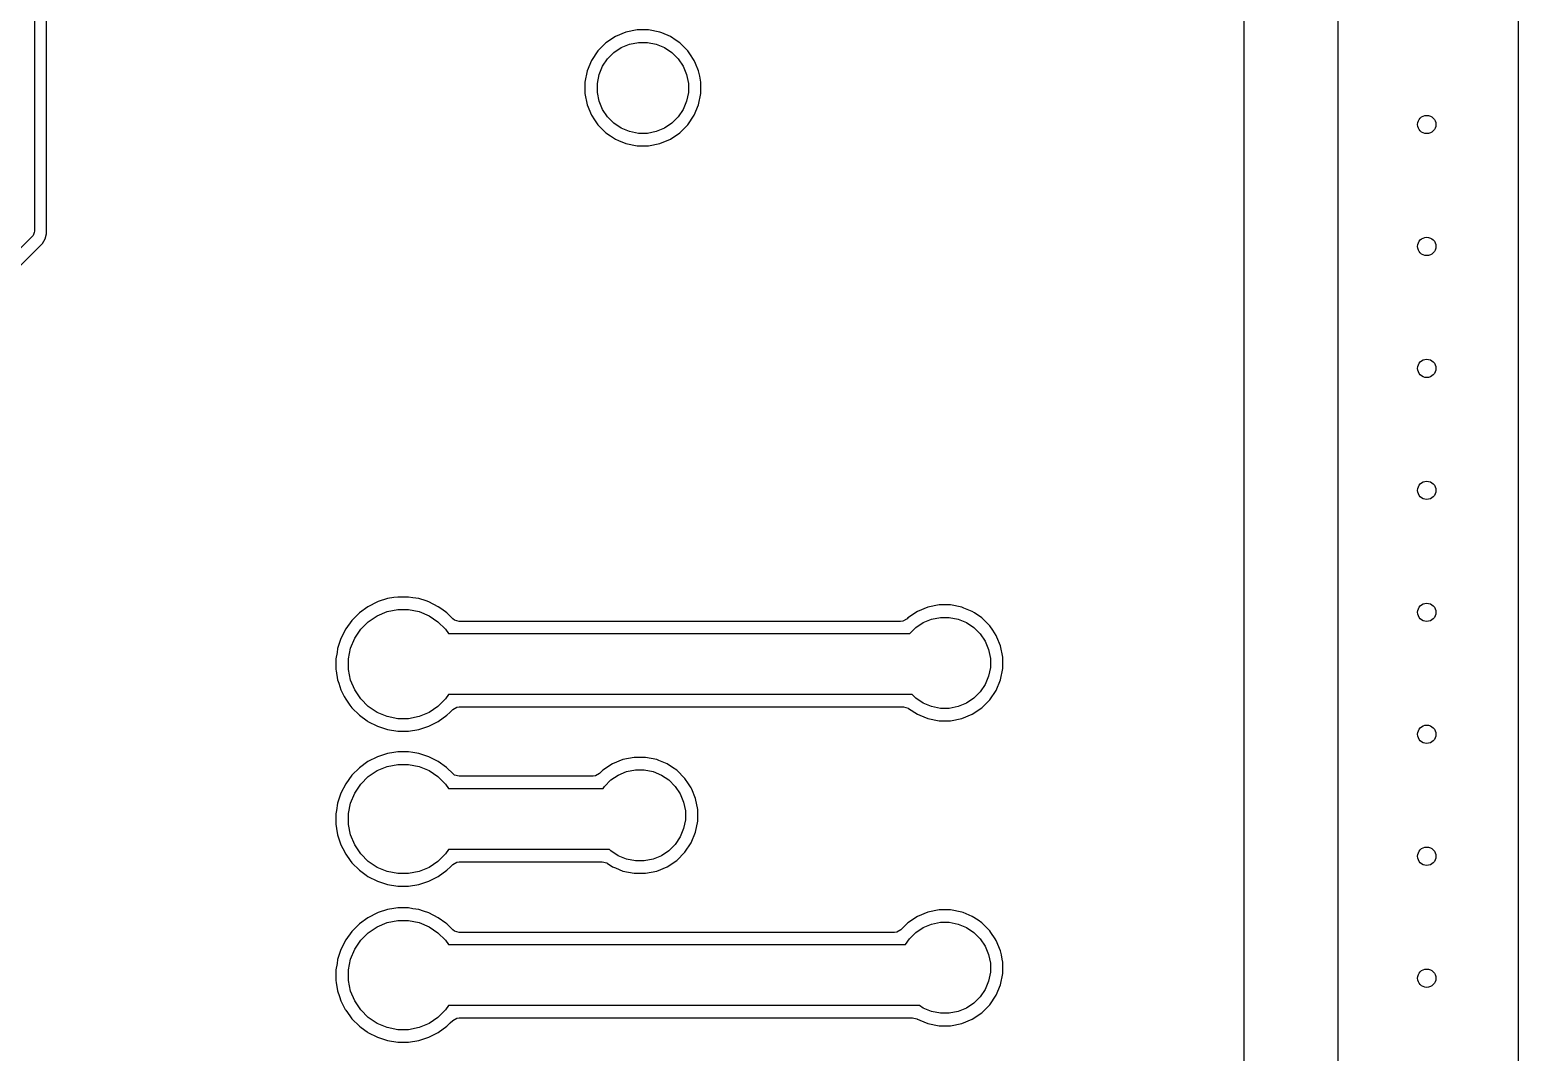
# Model space of a CAD drawing. Header units: inches. Extents: x 2.12 to 6.02, y -5.78 to -1.88.
# Drawn here: x 5.057 to 6.018, y -3.723 to -3.063 of the extents above; entities that cross this region are included whole.
import ezdxf

# ---------------------------------------------------------------- set-up
doc = ezdxf.new("R2010")
doc.units = ezdxf.units.IN
doc.header["$MEASUREMENT"] = 0
doc.layers.add('F.Cu', color=13, linetype='CONTINUOUS', true_color=0xc83434)

msp = doc.modelspace()

# ---------------------------------------------------------------- linework, layer by layer
at = {"layer": 'F.Cu', "linetype": 'CONTINUOUS'}
for p, q in [((6.0177, -1.89805), (6.0177, -5.75549)), ((5.90157, -5.49887), (5.90157, -2.15468)), ((5.84055, -2.19451), (5.84055, -5.45904)), ((5.06004, -2.90928), (5.06004, -3.19291)), ((5.06793, -3.09671), (5.06793, -2.91498)), ((5.44184, -3.06441), (5.43503, -3.06723)), ((5.44907, -3.06297), (5.44184, -3.06441)), ((5.45644, -3.06297), (5.44907, -3.06297)), ((5.46367, -3.06441), (5.45644, -3.06297)), ((5.46499, -3.06496), (5.46367, -3.06441)), ((5.46367, -3.06441), (5.46367, -3.06441)), ((5.46367, -3.06441), (5.46367, -3.06441)), ((5.4289, -3.07133), (5.42369, -3.07654)), ((5.43503, -3.06723), (5.4289, -3.07133)), ((5.4289, -3.07133), (5.4289, -3.07133)), ((5.43503, -3.06723), (5.43503, -3.06723)), ((5.43884, -3.07435), (5.44418, -3.07214)), ((5.44418, -3.07214), (5.44986, -3.07101)), ((5.44986, -3.07101), (5.45565, -3.07101)), ((5.45565, -3.07101), (5.46133, -3.07214)), ((5.46133, -3.07214), (5.46668, -3.07435)), ((5.47048, -3.06723), (5.46499, -3.06496)), ((5.47423, -3.06974), (5.47048, -3.06723)), ((5.47048, -3.06723), (5.47048, -3.06723)), ((5.47661, -3.07133), (5.47423, -3.06974)), ((5.48182, -3.07654), (5.47661, -3.07133)), ((5.41959, -3.08267), (5.41677, -3.08948)), ((5.42369, -3.07654), (5.41959, -3.08267)), ((5.41959, -3.08267), (5.41959, -3.08267)), ((5.42369, -3.07654), (5.42369, -3.07654)), ((5.42671, -3.08647), (5.42993, -3.08166)), ((5.42993, -3.08166), (5.43402, -3.07757)), ((5.43402, -3.07757), (5.43884, -3.07435)), ((5.46668, -3.07435), (5.47149, -3.07757)), ((5.47149, -3.07757), (5.47558, -3.08166)), ((5.47558, -3.08166), (5.4788, -3.08647)), ((5.48311, -3.07847), (5.48182, -3.07654)), ((5.48592, -3.08267), (5.48311, -3.07847)), ((5.48674, -3.08466), (5.48592, -3.08267)), ((5.48592, -3.08267), (5.48592, -3.08267)), ((5.41677, -3.08948), (5.41533, -3.09671)), ((5.42337, -3.0975), (5.4245, -3.09182)), ((5.4245, -3.09182), (5.42671, -3.08647)), ((5.4788, -3.08647), (5.48101, -3.09182)), ((5.48101, -3.09182), (5.48214, -3.0975)), ((5.48874, -3.08948), (5.48674, -3.08466)), ((5.48942, -3.09291), (5.48874, -3.08948)), ((5.48991, -3.09538), (5.48942, -3.09291)), ((5.06793, -3.19123), (5.06793, -3.09671)), ((5.41533, -3.09671), (5.41533, -3.10408)), ((5.42337, -3.10329), (5.42337, -3.0975)), ((5.48214, -3.0975), (5.48214, -3.10329)), ((5.49018, -3.09671), (5.48991, -3.09538)), ((5.49018, -3.10408), (5.49018, -3.09671)), ((5.41533, -3.10408), (5.41677, -3.11131)), ((5.41677, -3.11131), (5.41959, -3.11812)), ((5.4245, -3.10897), (5.42337, -3.10329)), ((5.42671, -3.11431), (5.4245, -3.10897)), ((5.48101, -3.10897), (5.4788, -3.11431)), ((5.48214, -3.10329), (5.48101, -3.10897)), ((5.48592, -3.11812), (5.48874, -3.11131)), ((5.48874, -3.11131), (5.49018, -3.10408)), ((5.41959, -3.11812), (5.41959, -3.11812)), ((5.41959, -3.11812), (5.42152, -3.12101)), ((5.42152, -3.12101), (5.42369, -3.12425)), ((5.42993, -3.11913), (5.42671, -3.11431)), ((5.43402, -3.12322), (5.42993, -3.11913)), ((5.47558, -3.11913), (5.47149, -3.12322)), ((5.4788, -3.11431), (5.47558, -3.11913)), ((5.48182, -3.12425), (5.48592, -3.11812)), ((5.42369, -3.12425), (5.4289, -3.12946)), ((5.4289, -3.12946), (5.43181, -3.13141)), ((5.43181, -3.13141), (5.43503, -3.13356)), ((5.43884, -3.12643), (5.43402, -3.12322)), ((5.44418, -3.12865), (5.43884, -3.12643)), ((5.44986, -3.12978), (5.44418, -3.12865)), ((5.45565, -3.12978), (5.44986, -3.12978)), ((5.46133, -3.12865), (5.45565, -3.12978)), ((5.46668, -3.12643), (5.46133, -3.12865)), ((5.47149, -3.12322), (5.46668, -3.12643)), ((5.47048, -3.13356), (5.47661, -3.12946)), ((5.47661, -3.12946), (5.48182, -3.12425)), ((5.43503, -3.13356), (5.43503, -3.13356)), ((5.43503, -3.13356), (5.43703, -3.13438)), ((5.43703, -3.13438), (5.44184, -3.13638)), ((5.44184, -3.13638), (5.44907, -3.13781)), ((5.44907, -3.13781), (5.45644, -3.13781)), ((5.45644, -3.13781), (5.46367, -3.13638)), ((5.46367, -3.13638), (5.47048, -3.13356)), ((5.0586, -3.19639), (4.58025, -3.67474)), ((5.05921, -3.19565), (5.0586, -3.19639)), ((5.05994, -3.19387), (5.05921, -3.19565)), ((5.06004, -3.19291), (5.05994, -3.19387)), ((5.05994, -3.19387), (5.05994, -3.19387)), ((5.06537, -3.20078), (5.067, -3.19796)), ((5.067, -3.19796), (5.06706, -3.19786)), ((5.067, -3.19796), (5.067, -3.19796)), ((5.067, -3.19796), (5.067, -3.19796)), ((5.06706, -3.19786), (5.06793, -3.1946)), ((5.06793, -3.1946), (5.06793, -3.19123)), ((4.82914, -3.43702), (5.0625, -3.20365)), ((5.0625, -3.20365), (5.06299, -3.20317)), ((5.0625, -3.20365), (5.0625, -3.20365)), ((5.06299, -3.20317), (5.06537, -3.20078)), ((5.06299, -3.20317), (5.06299, -3.20317)), ((5.29462, -3.42911), (5.29201, -3.42953)), ((5.30144, -3.42911), (5.29462, -3.42911)), ((5.30433, -3.42957), (5.30144, -3.42911)), ((5.27532, -3.43538), (5.26981, -3.43939)), ((5.2814, -3.43229), (5.27532, -3.43538)), ((5.28133, -3.44119), (5.28775, -3.43853)), ((5.28197, -3.4321), (5.2814, -3.43229)), ((5.2814, -3.43229), (5.2814, -3.43229)), ((5.2814, -3.43229), (5.2814, -3.43229)), ((5.28789, -3.43018), (5.28197, -3.4321)), ((5.28775, -3.43853), (5.29456, -3.43718)), ((5.29201, -3.42953), (5.28789, -3.43018)), ((5.29456, -3.43718), (5.3015, -3.43718)), ((5.3015, -3.43718), (5.30832, -3.43853)), ((5.30818, -3.43018), (5.30433, -3.42957)), ((5.31279, -3.43168), (5.30818, -3.43018)), ((5.30832, -3.43853), (5.31473, -3.44119)), ((5.31466, -3.43229), (5.31279, -3.43168)), ((5.32074, -3.43538), (5.31466, -3.43229)), ((5.32299, -3.43702), (5.32074, -3.43538)), ((5.32074, -3.43538), (5.32074, -3.43538)), ((5.32074, -3.43538), (5.32074, -3.43538)), ((5.32626, -3.43939), (5.32299, -3.43702)), ((5.62991, -3.43849), (5.62378, -3.44259)), ((5.63672, -3.43567), (5.62991, -3.43849)), ((5.62991, -3.43849), (5.62991, -3.43849)), ((5.64395, -3.43423), (5.63672, -3.43567)), ((5.65132, -3.43423), (5.64395, -3.43423)), ((5.65855, -3.43567), (5.65132, -3.43423)), ((5.65996, -3.43625), (5.65855, -3.43567)), ((5.65855, -3.43567), (5.65855, -3.43567)), ((5.65855, -3.43567), (5.65855, -3.43567)), ((5.66536, -3.43849), (5.65996, -3.43625)), ((5.66671, -3.43939), (5.66536, -3.43849)), ((5.66536, -3.43849), (5.66536, -3.43849)), ((5.26498, -3.44422), (5.26098, -3.44973)), ((5.26981, -3.43939), (5.26498, -3.44422)), ((5.27064, -3.44996), (5.27555, -3.44505)), ((5.27555, -3.44505), (5.28133, -3.44119)), ((5.31473, -3.44119), (5.32051, -3.44505)), ((5.32051, -3.44505), (5.32542, -3.44996)), ((5.33001, -3.44314), (5.32626, -3.43939)), ((5.32626, -3.43939), (5.32626, -3.43939)), ((5.33122, -3.44408), (5.33001, -3.44314)), ((5.33416, -3.44486), (5.33122, -3.44408)), ((5.61908, -3.44486), (5.33416, -3.44486)), ((5.6206, -3.44466), (5.61908, -3.44486)), ((5.62323, -3.44314), (5.6206, -3.44466)), ((5.62378, -3.44259), (5.62323, -3.44314)), ((5.62378, -3.44259), (5.62378, -3.44259)), ((5.62891, -3.44883), (5.63372, -3.44561)), ((5.63372, -3.44561), (5.63907, -3.4434)), ((5.63907, -3.4434), (5.64474, -3.44227)), ((5.64474, -3.44227), (5.65053, -3.44227)), ((5.65053, -3.44227), (5.65621, -3.4434)), ((5.65621, -3.4434), (5.66156, -3.44561)), ((5.66156, -3.44561), (5.66637, -3.44883)), ((5.67149, -3.44259), (5.66671, -3.43939)), ((5.6767, -3.4478), (5.67149, -3.44259)), ((5.67856, -3.45057), (5.6767, -3.4478)), ((5.25788, -3.45581), (5.25577, -3.4623)), ((5.26098, -3.44973), (5.25788, -3.45581)), ((5.25788, -3.45581), (5.25788, -3.45581)), ((5.26412, -3.46216), (5.26678, -3.45574)), ((5.26678, -3.45574), (5.27064, -3.44996)), ((5.32542, -3.44996), (5.32729, -3.45276)), ((5.32729, -3.45276), (5.62498, -3.45276)), ((5.62498, -3.45276), (5.62891, -3.44883)), ((5.66637, -3.44883), (5.67046, -3.45292)), ((5.67046, -3.45292), (5.67368, -3.45773)), ((5.67368, -3.45773), (5.67589, -3.46308)), ((5.6808, -3.45393), (5.67856, -3.45057)), ((5.68123, -3.45496), (5.6808, -3.45393)), ((5.6808, -3.45393), (5.6808, -3.45393)), ((5.68362, -3.46074), (5.68123, -3.45496)), ((5.25535, -3.46494), (5.2547, -3.46903)), ((5.25577, -3.4623), (5.25535, -3.46494)), ((5.26277, -3.46897), (5.26412, -3.46216)), ((5.67589, -3.46308), (5.67702, -3.46876)), ((5.68506, -3.46797), (5.68362, -3.46074)), ((5.2547, -3.46903), (5.2547, -3.47585)), ((5.2547, -3.47585), (5.25487, -3.47686)), ((5.25487, -3.47686), (5.25577, -3.48259)), ((5.26277, -3.47591), (5.26277, -3.46897)), ((5.26412, -3.48273), (5.26277, -3.47591)), ((5.67702, -3.47455), (5.67589, -3.48022)), ((5.67702, -3.46876), (5.67702, -3.47455)), ((5.68362, -3.48257), (5.68506, -3.47534)), ((5.68506, -3.47534), (5.68506, -3.46797)), ((5.25577, -3.48259), (5.25644, -3.48464)), ((5.25644, -3.48464), (5.25788, -3.48907)), ((5.26678, -3.48914), (5.26412, -3.48273)), ((5.67368, -3.48557), (5.67046, -3.49039)), ((5.67589, -3.48022), (5.67368, -3.48557)), ((5.6808, -3.48938), (5.68362, -3.48257)), ((5.25788, -3.48907), (5.26003, -3.4933)), ((5.26003, -3.4933), (5.26098, -3.49515)), ((5.26098, -3.49515), (5.2637, -3.49891)), ((5.27064, -3.49492), (5.26678, -3.48914)), ((5.27555, -3.49983), (5.27064, -3.49492)), ((5.32542, -3.49492), (5.32051, -3.49983)), ((5.32729, -3.49213), (5.32542, -3.49492)), ((5.62655, -3.49213), (5.32729, -3.49213)), ((5.62891, -3.49448), (5.62655, -3.49213)), ((5.63372, -3.49769), (5.62891, -3.49448)), ((5.66637, -3.49448), (5.66156, -3.49769)), ((5.67046, -3.49039), (5.66637, -3.49448)), ((5.67149, -3.50072), (5.6767, -3.49551)), ((5.6767, -3.49551), (5.6808, -3.48938)), ((5.2637, -3.49891), (5.26498, -3.50067)), ((5.26498, -3.50067), (5.26981, -3.50549)), ((5.26981, -3.50549), (5.26981, -3.50549)), ((5.26981, -3.50549), (5.27474, -3.50907)), ((5.28133, -3.50369), (5.27555, -3.49983)), ((5.28775, -3.50635), (5.28133, -3.50369)), ((5.31473, -3.50369), (5.30832, -3.50635)), ((5.32051, -3.49983), (5.31473, -3.50369)), ((5.32074, -3.5095), (5.32626, -3.50549)), ((5.32626, -3.50549), (5.32813, -3.50361)), ((5.32813, -3.50361), (5.33001, -3.50174)), ((5.33001, -3.50174), (5.33264, -3.50022)), ((5.33264, -3.50022), (5.33416, -3.50002)), ((5.33416, -3.50002), (5.62095, -3.50002)), ((5.62095, -3.50002), (5.62389, -3.50081)), ((5.62389, -3.50081), (5.62421, -3.50101)), ((5.62421, -3.50101), (5.62991, -3.50482)), ((5.62991, -3.50482), (5.62991, -3.50482)), ((5.62991, -3.50482), (5.63154, -3.50549)), ((5.63154, -3.50549), (5.63672, -3.50764)), ((5.63907, -3.49991), (5.63372, -3.49769)), ((5.64474, -3.50104), (5.63907, -3.49991)), ((5.65053, -3.50104), (5.64474, -3.50104)), ((5.65621, -3.49991), (5.65053, -3.50104)), ((5.66156, -3.49769), (5.65621, -3.49991)), ((5.65855, -3.50764), (5.66536, -3.50482)), ((5.66536, -3.50482), (5.67149, -3.50072)), ((5.27474, -3.50907), (5.27532, -3.5095)), ((5.27532, -3.5095), (5.2814, -3.51259)), ((5.2814, -3.51259), (5.28789, -3.5147)), ((5.29456, -3.5077), (5.28775, -3.50635)), ((5.28789, -3.5147), (5.29462, -3.51577)), ((5.3015, -3.5077), (5.29456, -3.5077)), ((5.29462, -3.51577), (5.29462, -3.51577)), ((5.29462, -3.51577), (5.30144, -3.51577)), ((5.30144, -3.51577), (5.30818, -3.5147)), ((5.30144, -3.51577), (5.30144, -3.51577)), ((5.30832, -3.50635), (5.3015, -3.5077)), ((5.30818, -3.5147), (5.31466, -3.51259)), ((5.31466, -3.51259), (5.32074, -3.5095)), ((5.63672, -3.50764), (5.64395, -3.50907)), ((5.64395, -3.50907), (5.65132, -3.50907)), ((5.65132, -3.50907), (5.65855, -3.50764)), ((5.2814, -3.53229), (5.27532, -3.53538)), ((5.28156, -3.53224), (5.2814, -3.53229)), ((5.2814, -3.53229), (5.2814, -3.53229)), ((5.2814, -3.53229), (5.2814, -3.53229)), ((5.28789, -3.53018), (5.28156, -3.53224)), ((5.29201, -3.52953), (5.28789, -3.53018)), ((5.29462, -3.52911), (5.29201, -3.52953)), ((5.30144, -3.52911), (5.29462, -3.52911)), ((5.30433, -3.52957), (5.30144, -3.52911)), ((5.30818, -3.53018), (5.30433, -3.52957)), ((5.31202, -3.53143), (5.30818, -3.53018)), ((5.31466, -3.53229), (5.31202, -3.53143)), ((5.32074, -3.53538), (5.31466, -3.53229)), ((5.43987, -3.5341), (5.43306, -3.53692)), ((5.4471, -3.53266), (5.43987, -3.5341)), ((5.45447, -3.53266), (5.4471, -3.53266)), ((5.4617, -3.5341), (5.45447, -3.53266)), ((5.46311, -3.53468), (5.4617, -3.5341)), ((5.4617, -3.5341), (5.4617, -3.5341)), ((5.4617, -3.5341), (5.4617, -3.5341)), ((5.46851, -3.53692), (5.46311, -3.53468)), ((5.26498, -3.54422), (5.26098, -3.54973)), ((5.26981, -3.53939), (5.26498, -3.54422)), ((5.27532, -3.53538), (5.26981, -3.53939)), ((5.27555, -3.54505), (5.28133, -3.54119)), ((5.28133, -3.54119), (5.28775, -3.53853)), ((5.28775, -3.53853), (5.29456, -3.53718)), ((5.29456, -3.53718), (5.3015, -3.53718)), ((5.3015, -3.53718), (5.30832, -3.53853)), ((5.30832, -3.53853), (5.31473, -3.54119)), ((5.31473, -3.54119), (5.32051, -3.54505)), ((5.32593, -3.53916), (5.32074, -3.53538)), ((5.32074, -3.53538), (5.32074, -3.53538)), ((5.32074, -3.53538), (5.32074, -3.53538)), ((5.32626, -3.53939), (5.32593, -3.53916)), ((5.33001, -3.54314), (5.32626, -3.53939)), ((5.32626, -3.53939), (5.32626, -3.53939)), ((5.33122, -3.54408), (5.33001, -3.54314)), ((5.33416, -3.54486), (5.33122, -3.54408)), ((5.42217, -3.54466), (5.42065, -3.54486)), ((5.4248, -3.54314), (5.42217, -3.54466)), ((5.42693, -3.54101), (5.4248, -3.54314)), ((5.43306, -3.53692), (5.42693, -3.54101)), ((5.42693, -3.54101), (5.42693, -3.54101)), ((5.43206, -3.54725), (5.43687, -3.54404)), ((5.43306, -3.53692), (5.43306, -3.53692)), ((5.43687, -3.54404), (5.44222, -3.54182)), ((5.44222, -3.54182), (5.44789, -3.54069)), ((5.44789, -3.54069), (5.45368, -3.54069)), ((5.45368, -3.54069), (5.45936, -3.54182)), ((5.45936, -3.54182), (5.46471, -3.54404)), ((5.46471, -3.54404), (5.46952, -3.54725)), ((5.47187, -3.53916), (5.46851, -3.53692)), ((5.46851, -3.53692), (5.46851, -3.53692)), ((5.47464, -3.54101), (5.47187, -3.53916)), ((5.47985, -3.54622), (5.47464, -3.54101)), ((5.26098, -3.54973), (5.25788, -3.55581)), ((5.26678, -3.55574), (5.27064, -3.54996)), ((5.27064, -3.54996), (5.27555, -3.54505)), ((5.32051, -3.54505), (5.32542, -3.54996)), ((5.32542, -3.54996), (5.32729, -3.55276)), ((5.32729, -3.55276), (5.42702, -3.55276)), ((5.42065, -3.54486), (5.33416, -3.54486)), ((5.42702, -3.55276), (5.42796, -3.55135)), ((5.42796, -3.55135), (5.43206, -3.54725)), ((5.46952, -3.54725), (5.47361, -3.55135)), ((5.47361, -3.55135), (5.47683, -3.55616)), ((5.4822, -3.54973), (5.47985, -3.54622)), ((5.48395, -3.55235), (5.4822, -3.54973)), ((5.48431, -3.55322), (5.48395, -3.55235)), ((5.48395, -3.55235), (5.48395, -3.55235)), ((5.48677, -3.55916), (5.48431, -3.55322)), ((5.25577, -3.5623), (5.25505, -3.56686)), ((5.25788, -3.55581), (5.25577, -3.5623)), ((5.25788, -3.55581), (5.25788, -3.55581)), ((5.26277, -3.56897), (5.26412, -3.56216)), ((5.26412, -3.56216), (5.26678, -3.55574)), ((5.47683, -3.55616), (5.47904, -3.56151)), ((5.47904, -3.56151), (5.48017, -3.56718)), ((5.48821, -3.56639), (5.48677, -3.55916)), ((5.25505, -3.56686), (5.2547, -3.56903)), ((5.2547, -3.56903), (5.2547, -3.57585)), ((5.26277, -3.57591), (5.26277, -3.56897)), ((5.48017, -3.57297), (5.47904, -3.57865)), ((5.48017, -3.56718), (5.48017, -3.57297)), ((5.48821, -3.57376), (5.48821, -3.56639)), ((5.2547, -3.57585), (5.25513, -3.57851)), ((5.25513, -3.57851), (5.25577, -3.58259)), ((5.25577, -3.58259), (5.25725, -3.58715)), ((5.26412, -3.58273), (5.26277, -3.57591)), ((5.26678, -3.58914), (5.26412, -3.58273)), ((5.47904, -3.57865), (5.47683, -3.584)), ((5.48395, -3.5878), (5.48677, -3.58099)), ((5.48677, -3.58099), (5.48821, -3.57376)), ((5.25725, -3.58715), (5.25788, -3.58907)), ((5.25788, -3.58907), (5.25909, -3.59145)), ((5.25909, -3.59145), (5.26098, -3.59515)), ((5.27064, -3.59492), (5.26678, -3.58914)), ((5.32729, -3.59213), (5.32542, -3.59492)), ((5.43128, -3.59213), (5.32729, -3.59213)), ((5.43206, -3.5929), (5.43128, -3.59213)), ((5.47361, -3.58881), (5.46952, -3.5929)), ((5.47683, -3.584), (5.47361, -3.58881)), ((5.47985, -3.59393), (5.48395, -3.5878)), ((5.26098, -3.59515), (5.26388, -3.59915)), ((5.26388, -3.59915), (5.26498, -3.60067)), ((5.26498, -3.60067), (5.26981, -3.60549)), ((5.27555, -3.59983), (5.27064, -3.59492)), ((5.28133, -3.60369), (5.27555, -3.59983)), ((5.32051, -3.59983), (5.31473, -3.60369)), ((5.32542, -3.59492), (5.32051, -3.59983)), ((5.3285, -3.60324), (5.33001, -3.60174)), ((5.33001, -3.60174), (5.33264, -3.60022)), ((5.33264, -3.60022), (5.33416, -3.60002)), ((5.33416, -3.60002), (5.42646, -3.60002)), ((5.42646, -3.60002), (5.42939, -3.60081)), ((5.42939, -3.60081), (5.42972, -3.60101)), ((5.42972, -3.60101), (5.43306, -3.60324)), ((5.43687, -3.59612), (5.43206, -3.5929)), ((5.44222, -3.59833), (5.43687, -3.59612)), ((5.44789, -3.59946), (5.44222, -3.59833)), ((5.45368, -3.59946), (5.44789, -3.59946)), ((5.45936, -3.59833), (5.45368, -3.59946)), ((5.46471, -3.59612), (5.45936, -3.59833)), ((5.46952, -3.5929), (5.46471, -3.59612)), ((5.46851, -3.60324), (5.47464, -3.59915)), ((5.47464, -3.59915), (5.47985, -3.59393)), ((5.26981, -3.60549), (5.26981, -3.60549)), ((5.26981, -3.60549), (5.27417, -3.60866)), ((5.27417, -3.60866), (5.27532, -3.6095)), ((5.27532, -3.6095), (5.2814, -3.61259)), ((5.28775, -3.60635), (5.28133, -3.60369)), ((5.29456, -3.6077), (5.28775, -3.60635)), ((5.3015, -3.6077), (5.29456, -3.6077)), ((5.30832, -3.60635), (5.3015, -3.6077)), ((5.31473, -3.60369), (5.30832, -3.60635)), ((5.31466, -3.61259), (5.32074, -3.6095)), ((5.32074, -3.6095), (5.32626, -3.60549)), ((5.32626, -3.60549), (5.3285, -3.60324)), ((5.43306, -3.60324), (5.43306, -3.60324)), ((5.43306, -3.60324), (5.43506, -3.60407)), ((5.43506, -3.60407), (5.43987, -3.60606)), ((5.43987, -3.60606), (5.4471, -3.6075)), ((5.4471, -3.6075), (5.45447, -3.6075)), ((5.45447, -3.6075), (5.4617, -3.60606)), ((5.4617, -3.60606), (5.46851, -3.60324)), ((5.2814, -3.61259), (5.28789, -3.6147)), ((5.28789, -3.6147), (5.29462, -3.61577)), ((5.29462, -3.61577), (5.29462, -3.61577)), ((5.29462, -3.61577), (5.30144, -3.61577)), ((5.30144, -3.61577), (5.30818, -3.6147)), ((5.30144, -3.61577), (5.30144, -3.61577)), ((5.30818, -3.6147), (5.31466, -3.61259)), ((5.28789, -3.63097), (5.28197, -3.63289)), ((5.29201, -3.63032), (5.28789, -3.63097)), ((5.29462, -3.6299), (5.29201, -3.63032)), ((5.30144, -3.6299), (5.29462, -3.6299)), ((5.30433, -3.63036), (5.30144, -3.6299)), ((5.30818, -3.63097), (5.30433, -3.63036)), ((5.31108, -3.63191), (5.30818, -3.63097)), ((5.64395, -3.63108), (5.63672, -3.63252)), ((5.65132, -3.63108), (5.64395, -3.63108)), ((5.65855, -3.63252), (5.65132, -3.63108)), ((5.26981, -3.64018), (5.26498, -3.645)), ((5.27532, -3.63617), (5.26981, -3.64018)), ((5.2814, -3.63308), (5.27532, -3.63617)), ((5.28133, -3.64198), (5.28775, -3.63932)), ((5.28197, -3.63289), (5.2814, -3.63308)), ((5.2814, -3.63308), (5.2814, -3.63308)), ((5.2814, -3.63308), (5.2814, -3.63308)), ((5.28775, -3.63932), (5.29456, -3.63797)), ((5.29456, -3.63797), (5.3015, -3.63797)), ((5.3015, -3.63797), (5.30832, -3.63932)), ((5.30832, -3.63932), (5.31473, -3.64198)), ((5.31466, -3.63308), (5.31108, -3.63191)), ((5.32074, -3.63617), (5.31466, -3.63308)), ((5.32568, -3.63976), (5.32074, -3.63617)), ((5.32074, -3.63617), (5.32074, -3.63617)), ((5.32074, -3.63617), (5.32074, -3.63617)), ((5.32626, -3.64018), (5.32568, -3.63976)), ((5.33001, -3.64393), (5.32626, -3.64018)), ((5.32626, -3.64018), (5.32626, -3.64018)), ((5.62378, -3.63944), (5.61929, -3.64393)), ((5.62991, -3.63534), (5.62378, -3.63944)), ((5.62378, -3.63944), (5.62378, -3.63944)), ((5.63672, -3.63252), (5.62991, -3.63534)), ((5.62991, -3.63534), (5.62991, -3.63534)), ((5.63372, -3.64246), (5.63907, -3.64025)), ((5.63907, -3.64025), (5.64474, -3.63912)), ((5.64474, -3.63912), (5.65053, -3.63912)), ((5.65053, -3.63912), (5.65621, -3.64025)), ((5.65621, -3.64025), (5.66156, -3.64246)), ((5.65945, -3.63289), (5.65855, -3.63252)), ((5.65855, -3.63252), (5.65855, -3.63252)), ((5.65855, -3.63252), (5.65855, -3.63252)), ((5.66536, -3.63534), (5.65945, -3.63289)), ((5.66905, -3.63781), (5.66536, -3.63534)), ((5.66536, -3.63534), (5.66536, -3.63534)), ((5.67149, -3.63944), (5.66905, -3.63781)), ((5.6767, -3.64465), (5.67149, -3.63944)), ((5.26498, -3.645), (5.26098, -3.65052)), ((5.27064, -3.65075), (5.27555, -3.64584)), ((5.27555, -3.64584), (5.28133, -3.64198)), ((5.31473, -3.64198), (5.32051, -3.64584)), ((5.32051, -3.64584), (5.32542, -3.65075)), ((5.33122, -3.64486), (5.33001, -3.64393)), ((5.33416, -3.64565), (5.33122, -3.64486)), ((5.61514, -3.64565), (5.33416, -3.64565)), ((5.61666, -3.64545), (5.61514, -3.64565)), ((5.61929, -3.64393), (5.61666, -3.64545)), ((5.62229, -3.65354), (5.62481, -3.64977)), ((5.62481, -3.64977), (5.62891, -3.64568)), ((5.62891, -3.64568), (5.63372, -3.64246)), ((5.66156, -3.64246), (5.66637, -3.64568)), ((5.66637, -3.64568), (5.67046, -3.64977)), ((5.67046, -3.64977), (5.67368, -3.65458)), ((5.67737, -3.64565), (5.6767, -3.64465)), ((5.68015, -3.64981), (5.67737, -3.64565)), ((5.6808, -3.65078), (5.68015, -3.64981)), ((5.25788, -3.6566), (5.25577, -3.66308)), ((5.26098, -3.65052), (5.25788, -3.6566)), ((5.25788, -3.6566), (5.25788, -3.6566)), ((5.26412, -3.66294), (5.26678, -3.65653)), ((5.26678, -3.65653), (5.27064, -3.65075)), ((5.32542, -3.65075), (5.32729, -3.65354)), ((5.32729, -3.65354), (5.62229, -3.65354)), ((5.67368, -3.65458), (5.67589, -3.65993)), ((5.67589, -3.65993), (5.67702, -3.66561)), ((5.68362, -3.65759), (5.6808, -3.65078)), ((5.68411, -3.66006), (5.68362, -3.65759)), ((5.25535, -3.66573), (5.2547, -3.66982)), ((5.25577, -3.66308), (5.25535, -3.66573)), ((5.26277, -3.66976), (5.26412, -3.66294)), ((5.67702, -3.66561), (5.67702, -3.6714)), ((5.68469, -3.66299), (5.68411, -3.66006)), ((5.68506, -3.66482), (5.68469, -3.66299)), ((5.68506, -3.67219), (5.68506, -3.66482)), ((5.2547, -3.66982), (5.2547, -3.67664)), ((5.2547, -3.67664), (5.25491, -3.67793)), ((5.25491, -3.67793), (5.25577, -3.68337)), ((5.26277, -3.6767), (5.26277, -3.66976)), ((5.26412, -3.68351), (5.26277, -3.6767)), ((5.67589, -3.67708), (5.67368, -3.68242)), ((5.67702, -3.6714), (5.67589, -3.67708)), ((5.68362, -3.67942), (5.68506, -3.67219)), ((5.25577, -3.68337), (5.25698, -3.6871)), ((5.25698, -3.6871), (5.25788, -3.68986)), ((5.26678, -3.68993), (5.26412, -3.68351)), ((5.67046, -3.68724), (5.66637, -3.69133)), ((5.67368, -3.68242), (5.67046, -3.68724)), ((5.6767, -3.69236), (5.6808, -3.68623)), ((5.6808, -3.68623), (5.68362, -3.67942)), ((5.25788, -3.68986), (5.26068, -3.69536)), ((5.26068, -3.69536), (5.26098, -3.69594)), ((5.26098, -3.69594), (5.26353, -3.69945)), ((5.27064, -3.69571), (5.26678, -3.68993)), ((5.27555, -3.70062), (5.27064, -3.69571)), ((5.32542, -3.69571), (5.32051, -3.70062)), ((5.32729, -3.69291), (5.32542, -3.69571)), ((5.63128, -3.69291), (5.32729, -3.69291)), ((5.63372, -3.69454), (5.63128, -3.69291)), ((5.63907, -3.69676), (5.63372, -3.69454)), ((5.64474, -3.69789), (5.63907, -3.69676)), ((5.65053, -3.69789), (5.64474, -3.69789)), ((5.65621, -3.69676), (5.65053, -3.69789)), ((5.66156, -3.69454), (5.65621, -3.69676)), ((5.66637, -3.69133), (5.66156, -3.69454)), ((5.66536, -3.70167), (5.67149, -3.69757)), ((5.67149, -3.69757), (5.6767, -3.69236)), ((5.26353, -3.69945), (5.26498, -3.70145)), ((5.26498, -3.70145), (5.26981, -3.70628)), ((5.26981, -3.70628), (5.27093, -3.7071)), ((5.27093, -3.7071), (5.27488, -3.70996)), ((5.28133, -3.70448), (5.27555, -3.70062)), ((5.28775, -3.70714), (5.28133, -3.70448)), ((5.29456, -3.70849), (5.28775, -3.70714)), ((5.30832, -3.70714), (5.3015, -3.70849)), ((5.31473, -3.70448), (5.30832, -3.70714)), ((5.32051, -3.70062), (5.31473, -3.70448)), ((5.32074, -3.71028), (5.32626, -3.70628)), ((5.32626, -3.70628), (5.32848, -3.70405)), ((5.32848, -3.70405), (5.33001, -3.70253)), ((5.33001, -3.70253), (5.33264, -3.70101)), ((5.33264, -3.70101), (5.33416, -3.70081)), ((5.33416, -3.70081), (5.62685, -3.70081)), ((5.62685, -3.70081), (5.62964, -3.70156)), ((5.62964, -3.70156), (5.62966, -3.70153)), ((5.62966, -3.70153), (5.62977, -3.70159)), ((5.62977, -3.70159), (5.62978, -3.70159)), ((5.62978, -3.70159), (5.62981, -3.70161)), ((5.62981, -3.70161), (5.62991, -3.70167)), ((5.62991, -3.70167), (5.63159, -3.70236)), ((5.63159, -3.70236), (5.63672, -3.70449)), ((5.63672, -3.70449), (5.64395, -3.70593)), ((5.64395, -3.70593), (5.65132, -3.70593)), ((5.65132, -3.70593), (5.65855, -3.70449)), ((5.65855, -3.70449), (5.66536, -3.70167)), ((5.27488, -3.70996), (5.27532, -3.71028)), ((5.27532, -3.71028), (5.2814, -3.71338)), ((5.2814, -3.71338), (5.28789, -3.71549)), ((5.28789, -3.71549), (5.29462, -3.71656)), ((5.3015, -3.70849), (5.29456, -3.70849)), ((5.29462, -3.71656), (5.29462, -3.71656)), ((5.29462, -3.71656), (5.30144, -3.71656)), ((5.30144, -3.71656), (5.30818, -3.71549)), ((5.30144, -3.71656), (5.30144, -3.71656)), ((5.30818, -3.71549), (5.31466, -3.71338)), ((5.31466, -3.71338), (5.32074, -3.71028))]:
    msp.add_line(p, q, dxfattribs=at)
at = {"layer": 'F.Cu'}
for centre in [(5.95868, -3.12404), (5.95868, -3.20278), (5.95868, -3.28152), (5.95868, -3.36026), (5.95868, -3.439), (5.95868, -3.51774), (5.95868, -3.59648), (5.95868, -3.67522)]:
    msp.add_circle(centre, 0.00591, dxfattribs=at)

doc.saveas('drawing.dxf')
